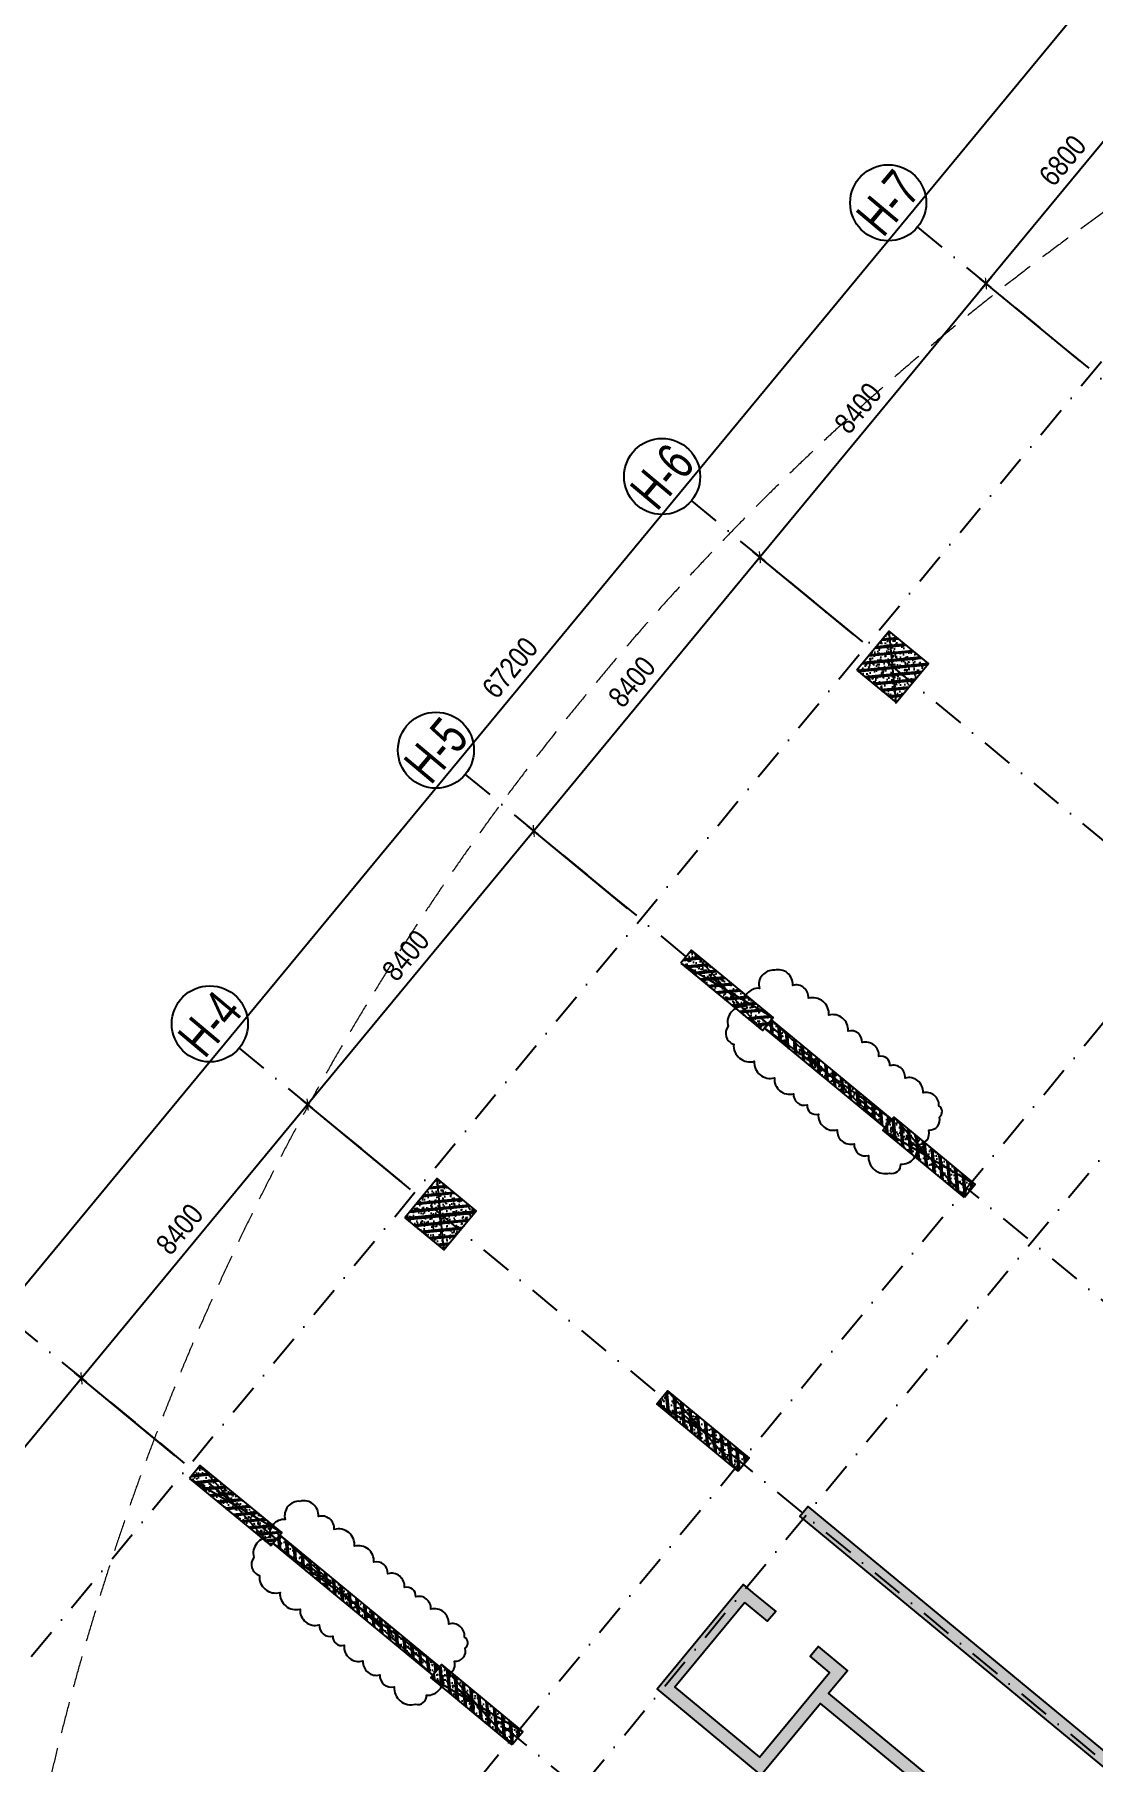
# Model space of a CAD drawing. Header units: millimetres. Extents: x -185400 to 12385, y -14070 to 168686.
# Drawn here: x -116823 to -91778, y 84462 to 125354 of the extents above; entities that cross this region are included whole.
import ezdxf
from ezdxf.enums import TextEntityAlignment as Align

# ---------------------------------------------------------------- set-up
doc = ezdxf.new("R2010")
doc.units = ezdxf.units.MM
doc.header["$LTSCALE"] = 300
doc.header["$MEASUREMENT"] = 0
doc.set_wipeout_variables(frame=1)
doc.linetypes.add('DASHDOT', pattern=[1, 0.5, -0.25, 0, -0.25])
doc.linetypes.add('HIDDEN', pattern=[0.375, 0.25, -0.125])
doc.layers.add('#220929_Dieu chinh', color=4, linetype='Continuous', plot=False)
for name, color, linetype in [('KC-Betong', 6, 'Continuous'), ('KT-Hatch', 251, 'Continuous'), ('KT-Kich thuoc', 9, 'Continuous'), ('KT-Luoi truc South Tower', 8, 'DASHDOT'), ('ST_MBDV Cot vach 220805$0$AUDIT_I_220805193045-1', 50, 'Continuous')]:
    doc.layers.add(name, color=color, linetype=linetype)
doc.layers.add('KT-Chi gioi XD', color=7, linetype='HIDDEN', true_color=0x0066cc)
doc.styles.add('Arial Narrow', font='ARIALN.TTF')
doc.styles.add('ST_MBDV Cot vach 220805$0$HBA-Text', font='GOTHIC.TTF')
doc.dimstyles.new('ccu12-200', dxfattribs={"dimscale": 200, "dimtxt": 2.5, "dimasz": 1, "dimexe": 1, "dimexo": 2, "dimgap": 1, "dimtad": 1, "dimdec": 0, "dimdsep": 46, "dimtxsty": 'Arial Narrow', "dimblk": 'ARCHTICK', "dimcen": -1, "dimdle": 1, "dimclrd": 256, "dimclre": 256, "dimclrt": 3, "dimadec": 0, "dimazin": 2, "dimtfac": 0.1, "dimtdec": 0, "dimtmove": 0, "dimatfit": 1, "dimldrblk": 'ARCHTICK', "dimfxl": 1, "dimtvp": 0.833333, "dimtolj": 1, "dimtzin": 12, "dimarcsym": 0})

# ---------------------------------------------------------------- blocks, each defined once
blk = doc.blocks.new('_ARCHTICK')
at = {"color": 0, "linetype": 'ByBlock', "const_width": 0.15}
blk.add_lwpolyline([(-0.5, -0.5), (0.5, 0.5)], dxfattribs=at)
blk = doc.blocks.new('*D110')
at = {"layer": 'Defpoints', "color": 0, "transparency": 16777216}
for p in [(-87461, 122618, 0), (-94319, 119462), (-91791, 117374, 0)]:
    blk.add_point(p, dxfattribs=at)
at = {"layer": 'KT-Kich thuoc', "lineweight": -2, "transparency": 16777216}
for p, q in [((-89861, 124859), (-94446, 119308)), ((-87769, 122872), (-90143, 124832)), ((-92099, 117629), (-94473, 119589))]:
    blk.add_line(p, q, dxfattribs=at)
at = {"layer": 'KT-Kich thuoc', "lineweight": -2, "transparency": 16777216, "xscale": 200, "yscale": 200, "zscale": 200}
for p, rotation in [((-89989, 124705), 50.44882678931273), ((-94319, 119462), 230.4488267893127)]:
    blk.add_blockref('_ARCHTICK', p, dxfattribs=dict(at, rotation=rotation))
at = {"layer": 'KT-Kich thuoc', "color": 3, "transparency": 16777216, "insert": (-92505, 122373), "char_height": 500, "attachment_point": 5, "rotation": 50.4488, "style": 'Arial Narrow'}
blk.add_mtext('\\A1;6800', dxfattribs=at)
blk = doc.blocks.new('*D111')
at = {"layer": 'Defpoints', "color": 0, "transparency": 16777216}
for p in [(-97140, 110898, 0), (-105016, 106508), (-102492, 104424, 0)]:
    blk.add_point(p, dxfattribs=at)
at = {"layer": 'KT-Kich thuoc', "lineweight": -2, "transparency": 16777216}
for p, q in [((-99540, 113139), (-105144, 106354)), ((-97448, 111152), (-99822, 113112)), ((-102801, 104678), (-105170, 106635))]:
    blk.add_line(p, q, dxfattribs=at)
at = {"layer": 'KT-Kich thuoc', "lineweight": -2, "transparency": 16777216, "xscale": 200, "yscale": 200, "zscale": 200}
for p, rotation in [((-99667, 112985), 50.44882678931273), ((-105016, 106508), 230.4488267893127)]:
    blk.add_blockref('_ARCHTICK', p, dxfattribs=dict(at, rotation=rotation))
at = {"layer": 'KT-Kich thuoc', "color": 3, "transparency": 16777216, "insert": (-102693, 110036), "char_height": 500, "attachment_point": 5, "rotation": 50.4488, "style": 'Arial Narrow'}
blk.add_mtext('\\A1;8400', dxfattribs=at)
blk = doc.blocks.new('*D112')
at = {"layer": 'Defpoints', "color": 0, "transparency": 16777216}
for p in [(-102489, 104421, 0), (-110365, 100031), (-107841, 97947, 0)]:
    blk.add_point(p, dxfattribs=at)
at = {"layer": 'KT-Kich thuoc', "lineweight": -2, "transparency": 16777216}
for p, q in [((-104889, 106662), (-110492, 99877)), ((-102797, 104675), (-105170, 106635)), ((-108149, 98201), (-110519, 100159))]:
    blk.add_line(p, q, dxfattribs=at)
at = {"layer": 'KT-Kich thuoc', "lineweight": -2, "transparency": 16777216, "xscale": 200, "yscale": 200, "zscale": 200}
for p, rotation in [((-105016, 106508), 50.44882678931273), ((-110365, 100031), 230.4488267893127)]:
    blk.add_blockref('_ARCHTICK', p, dxfattribs=dict(at, rotation=rotation))
at = {"layer": 'KT-Kich thuoc', "color": 3, "transparency": 16777216, "insert": (-108042, 103560), "char_height": 500, "attachment_point": 5, "rotation": 50.4488, "style": 'Arial Narrow'}
blk.add_mtext('\\A1;8400', dxfattribs=at)
blk = doc.blocks.new('*D126')
at = {"layer": 'Defpoints', "color": 0, "transparency": 16777216}
for p in [(-107837, 97944, 0), (-115714, 93554), (-113190, 91470, 0)]:
    blk.add_point(p, dxfattribs=at)
at = {"layer": 'KT-Kich thuoc', "lineweight": -2, "transparency": 16777216}
for p, q in [((-110238, 100185), (-115841, 93400)), ((-108146, 98199), (-110519, 100159)), ((-113498, 91724), (-115868, 93682))]:
    blk.add_line(p, q, dxfattribs=at)
at = {"layer": 'KT-Kich thuoc', "lineweight": -2, "transparency": 16777216, "xscale": 200, "yscale": 200, "zscale": 200}
for p, rotation in [((-110365, 100031), 50.44882678931273), ((-115714, 93554), 230.4488267893127)]:
    blk.add_blockref('_ARCHTICK', p, dxfattribs=dict(at, rotation=rotation))
at = {"layer": 'KT-Kich thuoc', "color": 3, "transparency": 16777216, "insert": (-113391, 97083), "char_height": 500, "attachment_point": 5, "rotation": 50.4488, "style": 'Arial Narrow'}
blk.add_mtext('\\A1;8400', dxfattribs=at)
blk = doc.blocks.new('*D127')
at = {"layer": 'Defpoints', "color": 0, "transparency": 16777216}
for p in [(-113186, 91467, 0), (-121063, 87077), (-118539, 84993, 0)]:
    blk.add_point(p, dxfattribs=at)
at = {"layer": 'KT-Kich thuoc', "lineweight": -2, "transparency": 16777216}
for p, q in [((-115587, 93709), (-121190, 86923)), ((-113495, 91722), (-115868, 93682)), ((-118847, 85248), (-121217, 87205))]:
    blk.add_line(p, q, dxfattribs=at)
at = {"layer": 'KT-Kich thuoc', "lineweight": -2, "transparency": 16777216, "xscale": 200, "yscale": 200, "zscale": 200}
for p, rotation in [((-115714, 93554), 50.44882678931273), ((-121063, 87077), 230.4488267893127)]:
    blk.add_blockref('_ARCHTICK', p, dxfattribs=dict(at, rotation=rotation))
at = {"layer": 'KT-Kich thuoc', "color": 3, "transparency": 16777216, "insert": (-118739, 90606), "char_height": 500, "attachment_point": 5, "rotation": 50.4488, "style": 'Arial Narrow'}
blk.add_mtext('\\A1;8400', dxfattribs=at)
blk = doc.blocks.new('*D124')
at = {"layer": 'Defpoints', "color": 0, "transparency": 16777216}
for p in [(-91791, 117374, 0), (-99667, 112985), (-97143, 110900, 0)]:
    blk.add_point(p, dxfattribs=at)
at = {"layer": 'KT-Kich thuoc', "lineweight": -2, "transparency": 16777216}
for p, q in [((-94191, 119616), (-99795, 112831)), ((-92099, 117629), (-94473, 119589)), ((-97452, 111155), (-99822, 113112))]:
    blk.add_line(p, q, dxfattribs=at)
at = {"layer": 'KT-Kich thuoc', "lineweight": -2, "transparency": 16777216, "xscale": 200, "yscale": 200, "zscale": 200}
for p, rotation in [((-94319, 119462), 50.44882678931273), ((-99667, 112985), 230.4488267893127)]:
    blk.add_blockref('_ARCHTICK', p, dxfattribs=dict(at, rotation=rotation))
at = {"layer": 'KT-Kich thuoc', "color": 3, "transparency": 16777216, "insert": (-97344, 116513), "char_height": 500, "attachment_point": 5, "rotation": 50.4488, "style": 'Arial Narrow'}
blk.add_mtext('\\A1;8400', dxfattribs=at)
blk = doc.blocks.new('*U18')
h = blk.add_hatch()
h.set_pattern_fill('VATLIEU04', color=250, scale=40, style=0, pattern_type=2)
h.set_pattern_definition([(50, (1550, 450), (286.904, -25.1), [30, -330]), (355, (1550, 450), (-55.5, 300.877), [24, -264]), (100.451, (1573.9, 447.9), (231.404, 275.776), [25.496, -280.457]), (46.184, (1550, 530), (426.896, -66.21), [45, -495]), (96.636, (1585.57, 524.5), (373.865, 389.65), [38.244, -420.685]), (351.184, (1550, 530), (373.865, 389.65), [36, -396]), (21, (1590, 510), (238.763, -161.048), [30, -330]), (326, (1590, 510), (97.326, 290.06), [24, -264]), (71.451, (1609.9, 496.58), (336.09, 129.012), [25.496, -280.457]), (37.5, (1550, 450), (4.864, 133.1575), [0, -260.8, 0, -268, 0, -265]), (7.5, (1550, 450), (105.228, 157.765), [0, -152.8, 0, -254.8, 0, -101]), (327.5, (1460.8, 450), (213.529, -9.022), [0, -100, 0, -312, 0, -414]), (317.5, (1420.8, 450), (233.274, 40.042), [0, -130, 0, -207.2, 0, -294]), (45, (1550, 450), (-120.208, 120.208), []), (45, (1550, 499), (-120.208, 120.208), [])])
h.paths.add_polyline_path([(-475, -475), (2025, -475), (2025, -75), (-475, -75)])
at = {"color": 6, "ltscale": 0.25}
blk.add_lwpolyline([(-475, -475), (2025, -475), (2025, -75), (-475, -75)], close=True, dxfattribs=at)
at = {"layer": 'Defpoints', "linetype": 'ByBlock', "ltscale": 30}
for p, q in [((2025, -475), (-475, -75)), ((-475, -475), (2025, -75))]:
    blk.add_line(p, q, dxfattribs=at)
blk = doc.blocks.new('*U20')
h = blk.add_hatch()
h.set_pattern_fill('VATLIEU04', color=250, scale=40, style=0, pattern_type=2)
h.set_pattern_definition([(50, (250, 1250), (286.904, -25.1), [30, -330]), (355, (250, 1250), (-55.5, 300.877), [24, -264]), (100.451, (273.9, 1247.9), (231.404, 275.776), [25.496, -280.457]), (46.184, (250, 1330), (426.896, -66.21), [45, -495]), (96.636, (285.57, 1324.5), (373.865, 389.65), [38.244, -420.685]), (351.184, (250, 1330), (373.86, 389.65), [36, -396]), (21, (290, 1310), (238.763, -161.048), [30, -330]), (326, (290, 1310), (97.326, 290.06), [24, -264]), (71.451, (309.9, 1296.58), (336.09, 129.012), [25.496, -280.457]), (37.5, (250, 1250), (4.864, 133.1575), [0, -260.8, 0, -268, 0, -265]), (7.5, (250, 1250), (105.228, 157.765), [0, -152.8, 0, -254.8, 0, -101]), (327.5, (160.8, 1250), (213.529, -9.022), [0, -100, 0, -312, 0, -414]), (317.5, (120.8, 1250), (233.274, 40.042), [0, -130, 0, -207.2, 0, -294]), (45, (250, 1250), (-120.208, 120.208), []), (45, (250, 1299), (-120.208, 120.208), [])])
h.paths.add_polyline_path([(-475, -475), (725, -475), (725, 725), (-475, 725)])
at = {"color": 6, "ltscale": 0.25}
blk.add_lwpolyline([(-475, -475), (725, -475), (725, 725), (-475, 725)], close=True, dxfattribs=at)
at = {"layer": 'Defpoints', "linetype": 'ByBlock', "ltscale": 30}
for p, q in [((725, -475), (-475, 725)), ((-475, -475), (725, 725))]:
    blk.add_line(p, q, dxfattribs=at)
blk = doc.blocks.new('*U89')
h = blk.add_hatch()
h.set_pattern_fill('VATLIEU04', color=250, scale=40, style=0, pattern_type=2)
h.set_pattern_definition([(50, (250.47, 1250), (286.904, -25.1), [30, -330]), (355, (250.47, 1250), (-55.5, 300.877), [24, -264]), (100.451, (274.38, 1247.9), (231.404, 275.776), [25.496, -280.457]), (46.184, (250.47, 1330), (426.896, -66.21), [45, -495]), (96.636, (286.04, 1324.5), (373.865, 389.65), [38.244, -420.685]), (351.184, (250.47, 1330), (373.86, 389.65), [36, -396]), (21, (290.47, 1310), (238.763, -161.048), [30, -330]), (326, (290.47, 1310), (97.326, 290.06), [24, -264]), (71.451, (310.36, 1296.58), (336.09, 129.012), [25.496, -280.457]), (37.5, (250.47, 1250), (4.864, 133.1575), [0, -260.8, 0, -268, 0, -265]), (7.5, (250.47, 1250), (105.228, 157.765), [0, -152.8, 0, -254.8, 0, -101]), (327.5, (161.27, 1250), (213.529, -9.022), [0, -100, 0, -312, 0, -414]), (317.5, (121.27, 1250), (233.274, 40.042), [0, -130, 0, -207.2, 0, -294]), (45, (250.47, 1250), (-120.208, 120.208), []), (45, (250.47, 1299), (-120.208, 120.208), [])])
h.paths.add_polyline_path([(-475, -475), (725, -475), (725, 725), (-475, 725)])
at = {"color": 6, "ltscale": 0.25}
blk.add_lwpolyline([(-475, -475), (725, -475), (725, 725), (-475, 725)], close=True, dxfattribs=at)
at = {"layer": 'Defpoints', "linetype": 'ByBlock', "ltscale": 30}
for p, q in [((725, -475), (-475, 725)), ((-475, -475), (725, 725))]:
    blk.add_line(p, q, dxfattribs=at)
blk = doc.blocks.new('A$C757F5D6E')
at = {"layer": 'KT-Hatch', "ltscale": 0.5}
h = blk.add_hatch(dxfattribs=at)
h.set_pattern_fill('VATLIEU04', color=256, scale=50, angle=45, pattern_type=2)
h.set_pattern_definition([(95, (-1153005.9, 53036.63), (275.776, 231.40354), [37.5, -412.5]), (40, (-1153005.9, 53036.63), (-314.99608, 216.88407), [30, -330]), (145.4514, (-1152982.9, 53055.9), (-39.21973, 448.28764), [31.8701, -350.57106]), (91.1842, (-1153076.6, 53107.34), (435.8465, 318.80688), [56.25, -618.75]), (141.6356, (-1153040.3, 53133.9), (-13.9495, 674.85584), [47.80514, -525.8565]), (36.1842, (-1153076.6, 53107.34), (-13.95003, 674.85583), [45, -495]), (66, (-1153023.57, 53125.02), (353.38579, 68.69124), [37.5, -412.5]), (11, (-1153023.57, 53125.02), (-170.3543, 342.40422), [30, -330]), (116.4514, (-1152994.12, 53130.74), (183.03181, 411.09531), [31.8701, -350.57106]), (82.5, (-1153005.9, 53036.63), (-113.396593, 121.994909), [0, -326, 0, -335, 0, -331.25]), (52.5, (-1153005.9, 53036.63), (-46.43647, 232.454725), [0, -191, 0, -318.5, 0, -126.25]), (12.5, (-1153084.74, 52957.79), (196.709084, 180.760381), [0, -125, 0, -390, 0, -517.5]), (2.5, (-1153120.1, 52922.43), (170.79499, 241.579903), [0, -162.5, 0, -259, 0, -367.5]), (90, (-1153005.9, 53036.63), (-212.5, 0), []), (90, (-1153049.2, 53079.94), (-212.5, 0), [])])
h.paths.add_polyline_path([(-100023, 88248), (-101678, 86243), (-99673, 84587), (-98018, 86592), (-98480, 86974), (-98289, 87205), (-97595, 86632), (-98041, 86093), (-92952, 81890), (-91169, 84049), (-98726, 90289), (-98535, 90520), (-90747, 84089), (-92912, 81468), (-98232, 85861), (-99633, 84165), (-102100, 86203), (-100063, 88670), (-99831, 88479), (-99831, 88479), (-99292, 88033), (-99483, 87802)])
at = {"layer": 'KC-Betong', "ltscale": 0.5}
blk.add_lwpolyline([(-100023, 88248), (-101678, 86243), (-99673, 84587), (-98018, 86592), (-98480, 86974), (-98289, 87205), (-97595, 86632), (-98041, 86093), (-92952, 81890), (-91169, 84049), (-98726, 90289), (-98535, 90520), (-90747, 84089), (-92912, 81468), (-98232, 85861), (-99633, 84165), (-102100, 86203), (-100063, 88670), (-99831, 88479), (-99831, 88479), (-99292, 88033), (-99483, 87802), (-100023, 88248)], dxfattribs=at)
at = {"layer": 'KC-Betong', "linetype": 'ByBlock', "rotation": 320.4488257820466}
for name, p in [('*U89', (-96703, 110374, 0)), ('*U18', (-100868, 103439)), ('*U20', (-107397, 97418)), ('*U18', (-112491, 91249))]:
    blk.add_blockref(name, p, dxfattribs=at)
at = {"layer": 'KC-Betong', "linetype": 'ByBlock', "xscale": -1, "rotation": 320.4488276923595}
for p in [(-94892, 98504), (-100241, 92027), (-105590, 85550)]:
    blk.add_blockref('*U18', p, dxfattribs=at)
blk = doc.blocks.new('ST_MBDV Cot vach 220805$0$GRID-SYM-flat-103')
at = {"layer": 'ST_MBDV Cot vach 220805$0$AUDIT_I_220805193045-1'}
blk.add_circle((0, 0, 0), 900, dxfattribs=at)
at = {"layer": 'ST_MBDV Cot vach 220805$0$AUDIT_I_220805193045-1', "style": 'ST_MBDV Cot vach 220805$0$HBA-Text'}
blk.add_attdef('GRID', text='', height=900, rotation=19.0471, dxfattribs=at).set_placement((0, 0, 0), align=Align.MIDDLE_CENTER)
blk = doc.blocks.new('*D102')
at = {"layer": 'Defpoints', "color": 0, "transparency": 16777216}
for p in [(-85499, 133966), (-81097, 130331), (-123887, 78516, 0)]:
    blk.add_point(p, dxfattribs=at)
at = {"layer": 'KT-Kich thuoc', "lineweight": -2, "transparency": 16777216}
for p, q in [((-128417, 81997), (-85371, 134121)), ((-81405, 130586), (-85653, 134094)), ((-124196, 78771), (-128444, 82279))]:
    blk.add_line(p, q, dxfattribs=at)
at = {"layer": 'KT-Kich thuoc', "lineweight": -2, "transparency": 16777216, "xscale": 200, "yscale": 200, "zscale": 200}
for p, rotation in [((-85499, 133966), 50.44882697620305), ((-128289, 82151), 230.4488269762031)]:
    blk.add_blockref('_ARCHTICK', p, dxfattribs=dict(at, rotation=rotation))
at = {"layer": 'KT-Kich thuoc', "color": 3, "transparency": 16777216, "insert": (-105576, 110369), "char_height": 500, "attachment_point": 5, "rotation": 50.4488, "style": 'Arial Narrow'}
blk.add_mtext('\\A1;67200', dxfattribs=at)
blk = doc.blocks.new('*U176')
h = blk.add_hatch()
h.set_pattern_fill('VATLIEU04', color=250, scale=40, style=0, pattern_type=2)
h.set_pattern_definition([(50, (3950, 300), (286.904, -25.101), [30, -330]), (355, (3950, 300), (-55.5, 300.877), [24, -264]), (100.4514, (3973.9, 297.9), (231.404, 275.776), [25.496, -280.457]), (46.184, (3950, 380), (426.896, -66.208), [45, -495]), (96.636, (3985.57, 374.5), (373.865, 389.647), [38.244, -420.685]), (351.184, (3950, 380), (373.865, 389.647), [36, -396]), (21, (3990, 360), (238.763, -161.048), [30, -330]), (326, (3990, 360), (97.326, 290.06), [24, -264]), (71.4514, (4009.9, 346.58), (336.089, 129.012), [25.496, -280.457]), (37.5, (3950, 300), (4.864, 133.1575), [0, -260.8, 0, -268, 0, -265]), (7.5, (3950, 300), (105.228, 157.7647), [0, -152.8, 0, -254.8, 0, -101]), (327.5, (3860.8, 300), (213.529, -9.022), [0, -100, 0, -312, 0, -414]), (317.5, (3820.8, 300), (233.2745, 40.042), [0, -130, 0, -207.2, 0, -294]), (45, (3950, 300), (-120.208, 120.208), []), (45, (3950, 349), (-120.208, 120.208), [])])
h.paths.add_polyline_path([(-475, -475), (4425, -475), (4425, -225), (-475, -225)])
at = {"color": 6, "ltscale": 0.25}
blk.add_lwpolyline([(-475, -475), (4425, -475), (4425, -225), (-475, -225)], close=True, dxfattribs=at)
at = {"layer": 'Defpoints', "linetype": 'ByBlock', "ltscale": 30}
for p, q in [((4425, -475), (-475, -225)), ((-475, -475), (4425, -225))]:
    blk.add_line(p, q, dxfattribs=at)
blk = doc.blocks.new('*U177')
h = blk.add_hatch()
h.set_pattern_fill('VATLIEU04', color=250, scale=40, style=0, pattern_type=2)
h.set_pattern_definition([(50, (2750, 300), (286.904, -25.101), [30, -330]), (355, (2750, 300), (-55.5, 300.877), [24, -264]), (100.451, (2773.9, 297.9), (231.404, 275.776), [25.496, -280.457]), (46.184, (2750, 380), (426.896, -66.208), [45, -495]), (96.636, (2785.57, 374.5), (373.865, 389.647), [38.244, -420.685]), (351.184, (2750, 380), (373.865, 389.65), [36, -396]), (21, (2790, 360), (238.763, -161.048), [30, -330]), (326, (2790, 360), (97.326, 290.06), [24, -264]), (71.451, (2809.9, 346.58), (336.09, 129.012), [25.496, -280.457]), (37.5, (2750, 300), (4.864, 133.1575), [0, -260.8, 0, -268, 0, -265]), (7.5, (2750, 300), (105.228, 157.7647), [0, -152.8, 0, -254.8, 0, -101]), (327.5, (2660.8, 300), (213.529, -9.022), [0, -100, 0, -312, 0, -414]), (317.5, (2620.8, 300), (233.274, 40.042), [0, -130, 0, -207.2, 0, -294]), (45, (2750, 300), (-120.208, 120.208), []), (45, (2750, 349), (-120.208, 120.208), [])])
h.paths.add_polyline_path([(-475, -475), (3225, -475), (3225, -225), (-475, -225)])
at = {"color": 6, "ltscale": 0.25}
blk.add_lwpolyline([(-475, -475), (3225, -475), (3225, -225), (-475, -225)], close=True, dxfattribs=at)
at = {"layer": 'Defpoints', "linetype": 'ByBlock', "ltscale": 30}
for p, q in [((3225, -475), (-475, -225)), ((-475, -475), (3225, -225))]:
    blk.add_line(p, q, dxfattribs=at)

msp = doc.modelspace()

# ---------------------------------------------------------------- linework, layer by layer
at = {"layer": 'KT-Luoi truc South Tower', "ltscale": 5}
msp.add_line((-95937.8, 120799), (-63888.7, 94331.6), dxfattribs=at)

# ---------------------------------------------------------------- block references
at = {"layer": 'KT-Kich thuoc'}
ref = msp.add_blockref('ST_MBDV Cot vach 220805$0$GRID-SYM-flat-103', (-96631.7, 121372.1, 0), dxfattribs=at)
ref.add_attrib('GRID', 'H-7', dxfattribs={"layer": 'ST_MBDV Cot vach 220805$0$AUDIT_I_220805193045-1', "height": 900, "rotation": 50, "style": 'ST_MBDV Cot vach 220805$0$HBA-Text', "width": 0.75}).set_placement((-96631.7, 121372.1, 0), align=Align.MIDDLE_CENTER)
ref = msp.add_blockref('ST_MBDV Cot vach 220805$0$GRID-SYM-flat-103', (-101980.6, 114895.2, 0), dxfattribs=at)
ref.add_attrib('GRID', 'H-6', dxfattribs={"layer": 'ST_MBDV Cot vach 220805$0$AUDIT_I_220805193045-1', "height": 900, "rotation": 50, "style": 'ST_MBDV Cot vach 220805$0$HBA-Text', "width": 0.75}).set_placement((-101980.6, 114895.2, 0), align=Align.MIDDLE_CENTER)
ref = msp.add_blockref('ST_MBDV Cot vach 220805$0$GRID-SYM-flat-103', (-107329.4, 108418.4, 0), dxfattribs=at)
ref.add_attrib('GRID', 'H-5', dxfattribs={"layer": 'ST_MBDV Cot vach 220805$0$AUDIT_I_220805193045-1', "height": 900, "rotation": 50, "style": 'ST_MBDV Cot vach 220805$0$HBA-Text', "width": 0.75}).set_placement((-107329.4, 108418.4, 0), align=Align.MIDDLE_CENTER)
ref = msp.add_blockref('ST_MBDV Cot vach 220805$0$GRID-SYM-flat-103', (-112678.2, 101941.5, 0), dxfattribs=at)
ref.add_attrib('GRID', 'H-4', dxfattribs={"layer": 'ST_MBDV Cot vach 220805$0$AUDIT_I_220805193045-1', "height": 900, "rotation": 50, "style": 'ST_MBDV Cot vach 220805$0$HBA-Text', "width": 0.75}).set_placement((-112678.2, 101941.5, 0), align=Align.MIDDLE_CENTER)

# ---------------------------------------------------------------- dimensions: what is measured, and where the dimension line sits
for base, p1, p2, picture, middle in [((-94318.5, 119461.8), (-87460.9, 122617.6, 0), (-91791, 117374.4, 0), '*D110', (-92504.6, 122373.3)), ((-99667.4, 112984.9), (-91791, 117374.4, 0), (-97143.3, 110900.4, 0), '*D124', (-97344, 116513.3)), ((-105016.2, 106508.1), (-97139.8, 110897.5, 0), (-102492.1, 104423.5, 0), '*D111', (-102692.9, 110036.4)), ((-110365.1, 100031.2), (-102488.6, 104420.7, 0), (-107840.9, 97946.7, 0), '*D112', (-108041.7, 103559.5)), ((-115713.9, 93554.3), (-107837.5, 97943.8, 0), (-113189.8, 91469.8, 0), '*D126', (-113390.5, 97082.7)), ((-121062.8, 87077.4), (-113186.3, 91466.9, 0), (-118538.6, 84992.9, 0), '*D127', (-118739.4, 90605.8))]:
    dim = msp.add_linear_dim(base=base, p1=p1, p2=p2, angle=50.44883, dimstyle='ccu12-200', dxfattribs=at)
    dim.commit()
    dim.dimension.update_dxf_attribs({"geometry": picture, "text_midpoint": middle})

# ---------------------------------------------------------------- wipeouts: each hides what was drawn before it
at = {"ltscale": 0.5}
for points in [[(-99401.9, 102033.7), (-96549, 99677.6), (-96708.2, 99484.9), (-99561.1, 101840.9)], [(-111024.9, 89844), (-107246.7, 86723.9), (-107405.9, 86531.1), (-111184.1, 89651.3)]]:
    msp.add_wipeout(points, dxfattribs=at).translate(0, 0, 0).dxf.layer = 'KC-Betong'

# ---------------------------------------------------------------- next in the draw order: linework, layer by layer
at = {"layer": '#220929_Dieu chinh', "color": 4, "elevation": 0}
for points in [[(-99323.8, 103210.9, 0.5205671), (-99678.2, 102781.8, 0.5205671), (-100031.6, 102353.8, 0.5205671), (-100418.6, 101885.2, 0.5205671), (-100287, 101458.1, 0.5205671), (-99799.2, 101055.2, 0.5205671), (-99323.9, 100662.7, 0.5205671), (-98870.5, 100288.2, 0.5205671), (-98550.5, 100024, 0.5205671), (-98284.4, 99804.2, 0.5205671), (-97836.6, 99434.4, 0.5205671), (-97437.5, 99104.8, 0.5205671), (-97098.3, 98824.6, 0.5205671), (-96597.1, 98410.8, 0.5205671), (-96335.3, 98624.4, 0.5205671), (-95954.6, 99085.4, 0.5205671), (-95671.6, 99428.1, 0.5205671), (-95418.2, 99734.9, 0.5205671), (-95435.2, 99999.5, 0.5205671), (-95808.3, 100307.6, 0.5205671), (-96232.8, 100658.2, 0.5205671), (-96589.3, 100952.6, 0.5205671), (-96852.1, 101169.6, 0.5205671), (-97251, 101499, 0.5205671), (-97579.9, 101770.7, 0.5205671), (-98035.8, 102147.2, 0.5205671), (-98518.5, 102545.8, 0.5205671), (-98890, 102852.6, 0.5205671)], [(-110542.3, 90641.1, 0.5205671), (-110896.7, 90212.1, 0.5205671), (-111250.1, 89784, 0.5205671), (-111637.1, 89315.5, 0.5205671), (-111505.5, 88888.3, 0.5205671), (-111017.7, 88485.4, 0.5205671), (-110542.4, 88092.9, 0.5205671), (-110089, 87718.4, 0.5205671), (-109769, 87454.2, 0.5205671), (-109502.9, 87234.4, 0.5205671), (-109055, 86864.6, 0.5205671), (-108655.9, 86535, 0.5205671), (-108316.7, 86254.9, 0.5205671), (-107815.6, 85841, 0.5205671), (-107553.8, 86054.6, 0.5205671), (-107173.1, 86515.7, 0.5205671), (-106890.1, 86858.3, 0.5205671), (-106636.7, 87165.2, 0.5205671), (-106653.7, 87429.7, 0.5205671), (-107026.8, 87737.8, 0.5205671), (-107451.3, 88088.4, 0.5205671), (-107807.8, 88382.8, 0.5205671), (-108070.6, 88599.8, 0.5205671), (-108469.4, 88929.2, 0.5205671), (-108798.4, 89200.9, 0.5205671), (-109254.3, 89577.4, 0.5205671), (-109737, 89976, 0.5205671), (-110108.5, 90282.9, 0.5205671)]]:
    msp.add_lwpolyline(points, format="xyb", close=True, dxfattribs=at)
at = {"layer": 'KT-Chi gioi XD', "lineweight": 13, "ltscale": 10, "elevation": 0, "flags": 128}
msp.add_lwpolyline([(-29078.1, 143772.1), (-33774.2, 161645), (-36124.3, 162456.9), (-45058.2, 155685.5), (-68562, 137753.5), (-92229.5, 120645.5, 0.684877), (-61797, 6849.6), (-41426.4, 4693.7), (-2997.3, 5908.3), (-146.9, 9554.9)], format="xyb", close=True, dxfattribs=at)
at = {"layer": 'KT-Luoi truc South Tower', "ltscale": 5}
for p, q in [((-129319.6, 71931.2), (-78164.4, 133874.7)), ((-101286.6, 114322.1), (-77548.8, 94718.6)), ((-121609.1, 65563.6), (-82540.3, 112871.6)), ((-120067, 64290), (-80998.2, 111598.1)), ((-106635.5, 107845.3), (-82897.7, 88241.7)), ((-111984.3, 101368.4), (-88246.5, 81764.8)), ((-117333.1, 94891.5), (-93595.3, 75288))]:
    msp.add_line(p, q, dxfattribs=at)

# ---------------------------------------------------------------- next in the draw order: block references
at = {"layer": 'KC-Betong', "linetype": 'ByBlock', "xscale": -1, "rotation": 320.4488276923595}
for name, p in [('*U177', (-96772, 100153.6, 0)), ('*U176', (-107469.7, 87199.8, 0))]:
    msp.add_blockref(name, p, dxfattribs=at)
at = {"layer": 'KT-Kich thuoc'}
msp.add_blockref('A$C757F5D6E', (0, 0), dxfattribs=at)

# ---------------------------------------------------------------- next in the draw order: dimensions: what is measured, and where the dimension line sits
dim = msp.add_linear_dim(base=(-85498.7, 133966.3), p1=(-123887.5, 78516, 0), p2=(-81096.7, 130331), angle=50.44883, dimstyle='ccu12-200', dxfattribs=at)
dim.commit()
dim.dimension.update_dxf_attribs({"geometry": '*D102', "text_midpoint": (-105225.4, 110079.4), "dimtype": 161})

doc.saveas('drawing.dxf')
